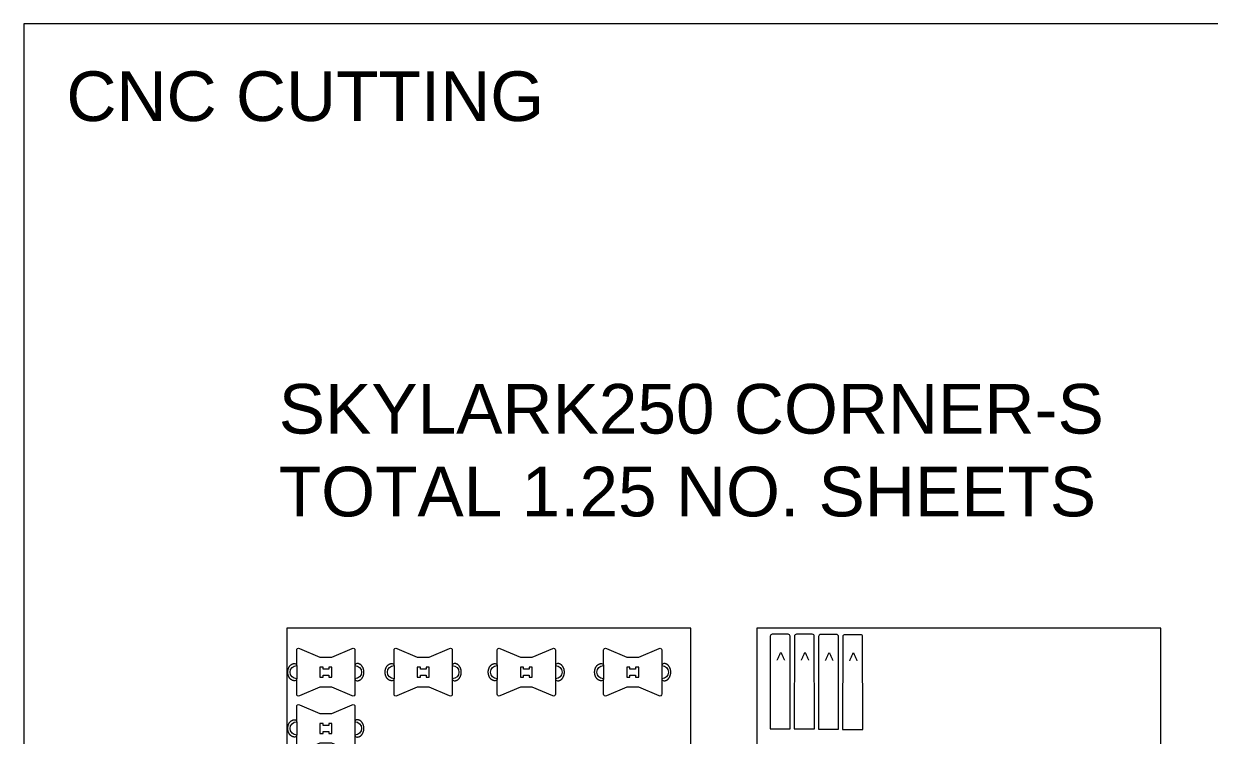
# Model space of a CAD drawing. Extents: x 0 to 12772, y 0 to 23683.
# Drawn here: x 0 to 3587, y 3438 to 5593 of the extents above; entities that cross this region are included whole.
import ezdxf

# ---------------------------------------------------------------- set-up
doc = ezdxf.new("R2010")
doc.units = 0
for name, color, linetype in [('0_SHEET_SPRUCEPLY_2440X122', 1, 'CONTINUOUS'), ('1_ANYTOOL_1MMDEEP_LABELS_S', 2, 'CONTINUOUS'), ('3_ANYTOOL_CUTTHROUGH_INSID', 4, 'CONTINUOUS'), ('4_ANYTOOL_CUTTHROUGH_OUTSI', 5, 'CONTINUOUS'), ('5_ANYTOOL_HALF_MILL_9MM_IN', 3, 'CONTINUOUS'), ('DONOTCUT', 7, 'CONTINUOUS')]:
    doc.layers.add(name, color=color, linetype=linetype)
doc.styles.add('ARIAL_REGULAR', font='')
doc.styles.add('MONOTXT_REGULAR', font='')
doc.styles.get('ARIAL_REGULAR').set_extended_font_data('Arial')
doc.styles.get('MONOTXT_REGULAR').set_extended_font_data('Monotxt')

msp = doc.modelspace()

# ---------------------------------------------------------------- linework, layer by layer
at = {"layer": '0_SHEET_SPRUCEPLY_2440X122'}
for points in [[(794.3, 1327.4), (2014.3, 1327.4), (2014.3, 3767.4), (794.3, 3767.4)], [(2214.3, 1327.4), (3434.3, 1327.4), (3434.3, 3767.4), (2214.3, 3767.4)]]:
    msp.add_lwpolyline(points, close=True, dxfattribs=at)
at = {"layer": '3_ANYTOOL_CUTTHROUGH_INSID'}
for points in [[(921, 3643.9), (903.9, 3643.9), (903.9, 3649.6), (894.4, 3649.6), (894.4, 3619.6), (903.9, 3619.6), (903.9, 3625.4), (921, 3625.4), (921, 3619.7), (930.4, 3619.7), (930.4, 3649.7), (921, 3649.7)], [(1214.9, 3643.9), (1197.9, 3643.9), (1197.9, 3649.6), (1188.4, 3649.6), (1188.4, 3619.6), (1197.9, 3619.6), (1197.9, 3625.4), (1214.9, 3625.4), (1214.9, 3619.7), (1224.4, 3619.7), (1224.4, 3649.7), (1214.9, 3649.7)], [(1526.4, 3643.9), (1509.4, 3643.9), (1509.4, 3649.6), (1499.9, 3649.6), (1499.9, 3619.6), (1509.4, 3619.6), (1509.4, 3625.4), (1526.4, 3625.4), (1526.4, 3619.7), (1535.9, 3619.7), (1535.9, 3649.7), (1526.4, 3649.7)], [(1847.8, 3643.9), (1830.7, 3643.9), (1830.7, 3649.6), (1821.2, 3649.6), (1821.2, 3619.6), (1830.7, 3619.6), (1830.7, 3625.4), (1847.8, 3625.4), (1847.8, 3619.7), (1857.2, 3619.7), (1857.2, 3649.7), (1847.8, 3649.7)], [(921, 3473.9), (903.9, 3473.9), (903.9, 3479.6), (894.4, 3479.6), (894.4, 3449.6), (903.9, 3449.6), (903.9, 3455.4), (921, 3455.4), (921, 3449.7), (930.4, 3449.7), (930.4, 3479.7), (921, 3479.7)]]:
    msp.add_lwpolyline(points, close=True, dxfattribs=at)
at = {"layer": '4_ANYTOOL_CUTTHROUGH_OUTSI'}
for points in [[(2314.7, 3743.1, 0.414214), (2308.7, 3749.1), (2260.7, 3749.1, 0.414214), (2254.7, 3743.1), (2254.2, 3463), (2315.2, 3463)], [(2387.7, 3743.1, 0.414214), (2381.7, 3749.1), (2333.7, 3749.1, 0.414214), (2327.7, 3743.1), (2327.2, 3463), (2388.2, 3463)], [(2460.7, 3742.4, 0.414214), (2454.7, 3748.4), (2406.7, 3748.4, 0.414214), (2400.7, 3742.4), (2400.2, 3462.3), (2461.2, 3462.3)], [(2533.7, 3741.8, 0.414214), (2527.7, 3747.8), (2479.7, 3747.8, 0.414214), (2473.7, 3741.8), (2473.2, 3461.7), (2534.2, 3461.7)], [(1000.4, 3568.4, -0.539734), (992.1, 3562.9), (930.4, 3589.6), (894.4, 3589.6), (832.8, 3562.9, -0.539734), (824.4, 3568.4), (824.4, 3614.6, -1), (824.4, 3654.6), (824.4, 3700.8, -0.539734), (832.8, 3706.3), (894.4, 3679.6), (930.4, 3679.6), (992.1, 3706.3, -0.539734), (1000.4, 3700.8), (1000.4, 3654.6, -1), (1000.4, 3614.6)], [(1294.4, 3568.4, -0.539734), (1286, 3562.9), (1224.4, 3589.6), (1188.4, 3589.6), (1126.8, 3562.9, -0.539734), (1118.4, 3568.4), (1118.4, 3614.6, -1), (1118.4, 3654.6), (1118.4, 3700.8, -0.539734), (1126.8, 3706.3), (1188.4, 3679.6), (1224.4, 3679.6), (1286, 3706.3, -0.539734), (1294.4, 3700.8), (1294.4, 3654.6, -1), (1294.4, 3614.6)], [(1605.9, 3568.4, -0.539734), (1597.5, 3562.9), (1535.9, 3589.6), (1499.9, 3589.6), (1438.3, 3562.9, -0.539734), (1429.9, 3568.4), (1429.9, 3614.6, -1), (1429.9, 3654.6), (1429.9, 3700.8, -0.539734), (1438.3, 3706.3), (1499.9, 3679.6), (1535.9, 3679.6), (1597.5, 3706.3, -0.539734), (1605.9, 3700.8), (1605.9, 3654.6, -1), (1605.9, 3614.6)], [(1927.2, 3568.4, -0.539734), (1918.9, 3562.9), (1857.2, 3589.6), (1821.2, 3589.6), (1759.6, 3562.9, -0.539734), (1751.2, 3568.4), (1751.2, 3614.6, -1), (1751.2, 3654.6), (1751.2, 3700.8, -0.539734), (1759.6, 3706.3), (1821.2, 3679.6), (1857.2, 3679.6), (1918.9, 3706.3, -0.539734), (1927.2, 3700.8), (1927.2, 3654.6, -1), (1927.2, 3614.6)], [(1000.4, 3398.4, -0.539734), (992.1, 3392.9), (930.4, 3419.6), (894.4, 3419.6), (832.8, 3392.9, -0.539734), (824.4, 3398.4), (824.4, 3444.6, -1), (824.4, 3484.6), (824.4, 3530.8, -0.539734), (832.8, 3536.3), (894.4, 3509.6), (930.4, 3509.6), (992.1, 3536.3, -0.539734), (1000.4, 3530.8), (1000.4, 3484.6, -1), (1000.4, 3444.6)]]:
    msp.add_lwpolyline(points, format="xyb", close=True, dxfattribs=at)
at = {"layer": '5_ANYTOOL_HALF_MILL_9MM_IN'}
for points in [[(817.5, 3608.6), (817, 3608.6), (816.6, 3608.6), (816.1, 3608.7), (815.7, 3608.7), (815.2, 3608.8), (814.7, 3608.8), (814.3, 3608.9), (813.8, 3609), (813.4, 3609.2), (812.9, 3609.3), (812.4, 3609.4), (812, 3609.6), (811.5, 3609.8), (811, 3610), (810.6, 3610.2), (810.1, 3610.4), (809.6, 3610.7), (809.2, 3610.9), (808.7, 3611.2), (808.3, 3611.5), (807.8, 3611.8), (807.4, 3612.1), (807, 3612.5), (806.5, 3612.8), (806.1, 3613.2), (805.7, 3613.6), (805.3, 3614), (804.9, 3614.4), (804.5, 3614.8), (804.1, 3615.3), (803.7, 3615.8), (803.3, 3616.2), (803, 3616.7), (802.6, 3617.2), (802.3, 3617.7), (801.9, 3618.2), (801.6, 3618.7), (801.3, 3619.3), (801, 3619.8), (800.7, 3620.4), (800.5, 3620.9), (800.2, 3621.5), (799.9, 3622.1), (799.7, 3622.7), (799.5, 3623.2), (799.3, 3623.8), (799.1, 3624.4), (798.9, 3625), (798.7, 3625.6), (798.5, 3626.2), (798.4, 3626.8), (798.2, 3627.5), (798.1, 3628.1), (798, 3628.7), (797.9, 3629.3), (797.8, 3629.9), (797.7, 3630.5), (797.7, 3631.1), (797.6, 3631.7), (797.6, 3632.3), (797.5, 3632.9), (797.5, 3633.4), (797.5, 3634.6), (797.5, 3635.8), (797.5, 3636.4), (797.6, 3636.9), (797.6, 3637.5), (797.7, 3638.1), (797.7, 3638.7), (797.8, 3639.3), (797.9, 3639.9), (798, 3640.5), (798.1, 3641.2), (798.2, 3641.8), (798.4, 3642.4), (798.5, 3643), (798.7, 3643.6), (798.9, 3644.2), (799.1, 3644.8), (799.3, 3645.4), (799.5, 3646), (799.7, 3646.5), (800, 3647.1), (800.2, 3647.7), (800.5, 3648.3), (800.7, 3648.8), (801, 3649.4), (801.3, 3649.9), (801.6, 3650.5), (802, 3651), (802.3, 3651.5), (802.6, 3652), (803, 3652.5), (803.3, 3653), (803.7, 3653.5), (804.1, 3653.9), (804.5, 3654.4), (804.9, 3654.8), (805.3, 3655.2), (805.7, 3655.6), (806.1, 3656), (806.5, 3656.4), (807, 3656.7), (807.4, 3657.1), (807.9, 3657.4), (808.3, 3657.7), (808.8, 3658), (809.2, 3658.3), (809.7, 3658.5), (810.1, 3658.8), (810.6, 3659), (811.1, 3659.2), (811.5, 3659.4), (812, 3659.6), (812.5, 3659.8), (812.9, 3659.9), (813.4, 3660.1), (813.9, 3660.2), (814.3, 3660.3), (814.8, 3660.4), (815.2, 3660.4), (815.7, 3660.5), (816.2, 3660.5), (816.6, 3660.6), (817.1, 3660.6), (817.5, 3660.6), (818.4, 3660.6, -0.413668), (824.4, 3654.6), (824.4, 3614.6, -0.41476), (818.4, 3608.6)], [(1007.4, 3608.6), (1007.9, 3608.6), (1008.3, 3608.6), (1008.8, 3608.7), (1009.2, 3608.7), (1009.7, 3608.8), (1010.1, 3608.8), (1010.6, 3608.9), (1011.1, 3609), (1011.5, 3609.2), (1012, 3609.3), (1012.5, 3609.4), (1012.9, 3609.6), (1013.4, 3609.8), (1013.9, 3610), (1014.3, 3610.2), (1014.8, 3610.4), (1015.2, 3610.7), (1015.7, 3610.9), (1016.2, 3611.2), (1016.6, 3611.5), (1017, 3611.8), (1017.5, 3612.1), (1017.9, 3612.5), (1018.4, 3612.8), (1018.8, 3613.2), (1019.2, 3613.6), (1019.6, 3614), (1020, 3614.4), (1020.4, 3614.8), (1020.8, 3615.3), (1021.2, 3615.8), (1021.6, 3616.2), (1021.9, 3616.7), (1022.3, 3617.2), (1022.6, 3617.7), (1022.9, 3618.2), (1023.3, 3618.7), (1023.6, 3619.3), (1023.9, 3619.8), (1024.1, 3620.4), (1024.4, 3620.9), (1024.7, 3621.5), (1024.9, 3622.1), (1025.2, 3622.7), (1025.4, 3623.2), (1025.6, 3623.8), (1025.8, 3624.4), (1026, 3625), (1026.2, 3625.6), (1026.3, 3626.2), (1026.5, 3626.8), (1026.6, 3627.5), (1026.8, 3628.1), (1026.9, 3628.7), (1027, 3629.3), (1027.1, 3629.9), (1027.1, 3630.5), (1027.2, 3631.1), (1027.3, 3631.7), (1027.3, 3632.3), (1027.4, 3632.9), (1027.4, 3633.4), (1027.4, 3634.6), (1027.4, 3635.8), (1027.4, 3636.4), (1027.3, 3636.9), (1027.3, 3637.5), (1027.2, 3638.1), (1027.1, 3638.7), (1027.1, 3639.3), (1027, 3639.9), (1026.9, 3640.5), (1026.8, 3641.2), (1026.6, 3641.8), (1026.5, 3642.4), (1026.3, 3643), (1026.2, 3643.6), (1026, 3644.2), (1025.8, 3644.8), (1025.6, 3645.4), (1025.4, 3646), (1025.2, 3646.5), (1024.9, 3647.1), (1024.7, 3647.7), (1024.4, 3648.3), (1024.1, 3648.8), (1023.9, 3649.4), (1023.6, 3649.9), (1023.2, 3650.5), (1022.9, 3651), (1022.6, 3651.5), (1022.2, 3652), (1021.9, 3652.5), (1021.5, 3653), (1021.2, 3653.5), (1020.8, 3653.9), (1020.4, 3654.4), (1020, 3654.8), (1019.6, 3655.2), (1019.2, 3655.6), (1018.8, 3656), (1018.3, 3656.4), (1017.9, 3656.7), (1017.5, 3657.1), (1017, 3657.4), (1016.6, 3657.7), (1016.1, 3658), (1015.7, 3658.3), (1015.2, 3658.5), (1014.7, 3658.8), (1014.3, 3659), (1013.8, 3659.2), (1013.4, 3659.4), (1012.9, 3659.6), (1012.4, 3659.8), (1012, 3659.9), (1011.5, 3660.1), (1011, 3660.2), (1010.6, 3660.3), (1010.1, 3660.4), (1009.6, 3660.4), (1009.2, 3660.5), (1008.7, 3660.5), (1008.3, 3660.6), (1007.8, 3660.6), (1007.4, 3660.6), (1006.4, 3660.6, 0.413668), (1000.4, 3654.6), (1000.4, 3614.6, 0.41476), (1006.4, 3608.6)], [(1111.4, 3608.6), (1111, 3608.6), (1110.5, 3608.6), (1110.1, 3608.7), (1109.6, 3608.7), (1109.2, 3608.8), (1108.7, 3608.8), (1108.2, 3608.9), (1107.8, 3609), (1107.3, 3609.2), (1106.8, 3609.3), (1106.4, 3609.4), (1105.9, 3609.6), (1105.4, 3609.8), (1105, 3610), (1104.5, 3610.2), (1104.1, 3610.4), (1103.6, 3610.7), (1103.1, 3610.9), (1102.7, 3611.2), (1102.2, 3611.5), (1101.8, 3611.8), (1101.3, 3612.1), (1100.9, 3612.5), (1100.5, 3612.8), (1100.1, 3613.2), (1099.6, 3613.6), (1099.2, 3614), (1098.8, 3614.4), (1098.4, 3614.8), (1098, 3615.3), (1097.7, 3615.8), (1097.3, 3616.2), (1096.9, 3616.7), (1096.6, 3617.2), (1096.2, 3617.7), (1095.9, 3618.2), (1095.6, 3618.7), (1095.3, 3619.3), (1095, 3619.8), (1094.7, 3620.4), (1094.4, 3620.9), (1094.2, 3621.5), (1093.9, 3622.1), (1093.7, 3622.7), (1093.4, 3623.2), (1093.2, 3623.8), (1093, 3624.4), (1092.8, 3625), (1092.7, 3625.6), (1092.5, 3626.2), (1092.3, 3626.8), (1092.2, 3627.5), (1092.1, 3628.1), (1092, 3628.7), (1091.9, 3629.3), (1091.8, 3629.9), (1091.7, 3630.5), (1091.6, 3631.1), (1091.6, 3631.7), (1091.5, 3632.3), (1091.5, 3632.9), (1091.5, 3633.4), (1091.4, 3634.6), (1091.5, 3635.8), (1091.5, 3636.4), (1091.5, 3636.9), (1091.6, 3637.5), (1091.6, 3638.1), (1091.7, 3638.7), (1091.8, 3639.3), (1091.9, 3639.9), (1092, 3640.5), (1092.1, 3641.2), (1092.2, 3641.8), (1092.3, 3642.4), (1092.5, 3643), (1092.7, 3643.6), (1092.8, 3644.2), (1093, 3644.8), (1093.2, 3645.4), (1093.4, 3646), (1093.7, 3646.5), (1093.9, 3647.1), (1094.2, 3647.7), (1094.4, 3648.3), (1094.7, 3648.8), (1095, 3649.4), (1095.3, 3649.9), (1095.6, 3650.5), (1095.9, 3651), (1096.2, 3651.5), (1096.6, 3652), (1096.9, 3652.5), (1097.3, 3653), (1097.7, 3653.5), (1098.1, 3653.9), (1098.4, 3654.4), (1098.8, 3654.8), (1099.2, 3655.2), (1099.7, 3655.6), (1100.1, 3656), (1100.5, 3656.4), (1100.9, 3656.7), (1101.4, 3657.1), (1101.8, 3657.4), (1102.3, 3657.7), (1102.7, 3658), (1103.2, 3658.3), (1103.6, 3658.5), (1104.1, 3658.8), (1104.6, 3659), (1105, 3659.2), (1105.5, 3659.4), (1105.9, 3659.6), (1106.4, 3659.8), (1106.9, 3659.9), (1107.3, 3660.1), (1107.8, 3660.2), (1108.3, 3660.3), (1108.7, 3660.4), (1109.2, 3660.4), (1109.7, 3660.5), (1110.1, 3660.5), (1110.6, 3660.6), (1111, 3660.6), (1111.5, 3660.6), (1112.4, 3660.6, -0.413668), (1118.4, 3654.6), (1118.4, 3614.6, -0.41476), (1112.4, 3608.6)], [(1301.4, 3608.6), (1301.8, 3608.6), (1302.3, 3608.6), (1302.7, 3608.7), (1303.2, 3608.7), (1303.6, 3608.8), (1304.1, 3608.8), (1304.6, 3608.9), (1305, 3609), (1305.5, 3609.2), (1305.9, 3609.3), (1306.4, 3609.4), (1306.9, 3609.6), (1307.3, 3609.8), (1307.8, 3610), (1308.3, 3610.2), (1308.7, 3610.4), (1309.2, 3610.7), (1309.7, 3610.9), (1310.1, 3611.2), (1310.6, 3611.5), (1311, 3611.8), (1311.4, 3612.1), (1311.9, 3612.5), (1312.3, 3612.8), (1312.7, 3613.2), (1313.2, 3613.6), (1313.6, 3614), (1314, 3614.4), (1314.4, 3614.8), (1314.8, 3615.3), (1315.1, 3615.8), (1315.5, 3616.2), (1315.9, 3616.7), (1316.2, 3617.2), (1316.6, 3617.7), (1316.9, 3618.2), (1317.2, 3618.7), (1317.5, 3619.3), (1317.8, 3619.8), (1318.1, 3620.4), (1318.4, 3620.9), (1318.6, 3621.5), (1318.9, 3622.1), (1319.1, 3622.7), (1319.4, 3623.2), (1319.6, 3623.8), (1319.8, 3624.4), (1320, 3625), (1320.1, 3625.6), (1320.3, 3626.2), (1320.4, 3626.8), (1320.6, 3627.5), (1320.7, 3628.1), (1320.8, 3628.7), (1320.9, 3629.3), (1321, 3629.9), (1321.1, 3630.5), (1321.2, 3631.1), (1321.2, 3631.7), (1321.3, 3632.3), (1321.3, 3632.9), (1321.3, 3633.4), (1321.4, 3634.6), (1321.3, 3635.8), (1321.3, 3636.4), (1321.3, 3636.9), (1321.2, 3637.5), (1321.2, 3638.1), (1321.1, 3638.7), (1321, 3639.3), (1320.9, 3639.9), (1320.8, 3640.5), (1320.7, 3641.2), (1320.6, 3641.8), (1320.4, 3642.4), (1320.3, 3643), (1320.1, 3643.6), (1320, 3644.2), (1319.8, 3644.8), (1319.6, 3645.4), (1319.3, 3646), (1319.1, 3646.5), (1318.9, 3647.1), (1318.6, 3647.7), (1318.4, 3648.3), (1318.1, 3648.8), (1317.8, 3649.4), (1317.5, 3649.9), (1317.2, 3650.5), (1316.9, 3651), (1316.5, 3651.5), (1316.2, 3652), (1315.9, 3652.5), (1315.5, 3653), (1315.1, 3653.5), (1314.7, 3653.9), (1314.4, 3654.4), (1314, 3654.8), (1313.5, 3655.2), (1313.1, 3655.6), (1312.7, 3656), (1312.3, 3656.4), (1311.9, 3656.7), (1311.4, 3657.1), (1311, 3657.4), (1310.5, 3657.7), (1310.1, 3658), (1309.6, 3658.3), (1309.2, 3658.5), (1308.7, 3658.8), (1308.2, 3659), (1307.8, 3659.2), (1307.3, 3659.4), (1306.8, 3659.6), (1306.4, 3659.8), (1305.9, 3659.9), (1305.4, 3660.1), (1305, 3660.2), (1304.5, 3660.3), (1304.1, 3660.4), (1303.6, 3660.4), (1303.1, 3660.5), (1302.7, 3660.5), (1302.2, 3660.6), (1301.8, 3660.6), (1301.3, 3660.6), (1300.4, 3660.6, 0.413668), (1294.4, 3654.6), (1294.4, 3614.6, 0.41476), (1300.4, 3608.6)], [(1422.9, 3608.6), (1422.5, 3608.6), (1422, 3608.6), (1421.6, 3608.7), (1421.1, 3608.7), (1420.7, 3608.8), (1420.2, 3608.8), (1419.8, 3608.9), (1419.3, 3609), (1418.8, 3609.2), (1418.4, 3609.3), (1417.9, 3609.4), (1417.4, 3609.6), (1417, 3609.8), (1416.5, 3610), (1416, 3610.2), (1415.6, 3610.4), (1415.1, 3610.7), (1414.7, 3610.9), (1414.2, 3611.2), (1413.8, 3611.5), (1413.3, 3611.8), (1412.9, 3612.1), (1412.4, 3612.5), (1412, 3612.8), (1411.6, 3613.2), (1411.2, 3613.6), (1410.7, 3614), (1410.3, 3614.4), (1409.9, 3614.8), (1409.6, 3615.3), (1409.2, 3615.8), (1408.8, 3616.2), (1408.4, 3616.7), (1408.1, 3617.2), (1407.8, 3617.7), (1407.4, 3618.2), (1407.1, 3618.7), (1406.8, 3619.3), (1406.5, 3619.8), (1406.2, 3620.4), (1405.9, 3620.9), (1405.7, 3621.5), (1405.4, 3622.1), (1405.2, 3622.7), (1405, 3623.2), (1404.7, 3623.8), (1404.5, 3624.4), (1404.4, 3625), (1404.2, 3625.6), (1404, 3626.2), (1403.9, 3626.8), (1403.7, 3627.5), (1403.6, 3628.1), (1403.5, 3628.7), (1403.4, 3629.3), (1403.3, 3629.9), (1403.2, 3630.5), (1403.1, 3631.1), (1403.1, 3631.7), (1403, 3632.3), (1403, 3632.9), (1403, 3633.4), (1403, 3634.6), (1403, 3635.8), (1403, 3636.4), (1403, 3636.9), (1403.1, 3637.5), (1403.1, 3638.1), (1403.2, 3638.7), (1403.3, 3639.3), (1403.4, 3639.9), (1403.5, 3640.5), (1403.6, 3641.2), (1403.7, 3641.8), (1403.9, 3642.4), (1404, 3643), (1404.2, 3643.6), (1404.4, 3644.2), (1404.6, 3644.8), (1404.8, 3645.4), (1405, 3646), (1405.2, 3646.5), (1405.4, 3647.1), (1405.7, 3647.7), (1405.9, 3648.3), (1406.2, 3648.8), (1406.5, 3649.4), (1406.8, 3649.9), (1407.1, 3650.5), (1407.4, 3651), (1407.8, 3651.5), (1408.1, 3652), (1408.5, 3652.5), (1408.8, 3653), (1409.2, 3653.5), (1409.6, 3653.9), (1410, 3654.4), (1410.4, 3654.8), (1410.8, 3655.2), (1411.2, 3655.6), (1411.6, 3656), (1412, 3656.4), (1412.5, 3656.7), (1412.9, 3657.1), (1413.3, 3657.4), (1413.8, 3657.7), (1414.2, 3658), (1414.7, 3658.3), (1415.1, 3658.5), (1415.6, 3658.8), (1416.1, 3659), (1416.5, 3659.2), (1417, 3659.4), (1417.5, 3659.6), (1417.9, 3659.8), (1418.4, 3659.9), (1418.9, 3660.1), (1419.3, 3660.2), (1419.8, 3660.3), (1420.3, 3660.4), (1420.7, 3660.4), (1421.2, 3660.5), (1421.6, 3660.5), (1422.1, 3660.6), (1422.5, 3660.6), (1423, 3660.6), (1423.9, 3660.6, -0.413668), (1429.9, 3654.6), (1429.9, 3614.6, -0.41476), (1423.9, 3608.6)], [(1612.9, 3608.6), (1613.4, 3608.6), (1613.8, 3608.6), (1614.2, 3608.7), (1614.7, 3608.7), (1615.2, 3608.8), (1615.6, 3608.8), (1616.1, 3608.9), (1616.5, 3609), (1617, 3609.2), (1617.5, 3609.3), (1617.9, 3609.4), (1618.4, 3609.6), (1618.9, 3609.8), (1619.3, 3610), (1619.8, 3610.2), (1620.3, 3610.4), (1620.7, 3610.7), (1621.2, 3610.9), (1621.6, 3611.2), (1622.1, 3611.5), (1622.5, 3611.8), (1623, 3612.1), (1623.4, 3612.5), (1623.8, 3612.8), (1624.3, 3613.2), (1624.7, 3613.6), (1625.1, 3614), (1625.5, 3614.4), (1625.9, 3614.8), (1626.3, 3615.3), (1626.7, 3615.8), (1627, 3616.2), (1627.4, 3616.7), (1627.7, 3617.2), (1628.1, 3617.7), (1628.4, 3618.2), (1628.7, 3618.7), (1629, 3619.3), (1629.3, 3619.8), (1629.6, 3620.4), (1629.9, 3620.9), (1630.2, 3621.5), (1630.4, 3622.1), (1630.6, 3622.7), (1630.9, 3623.2), (1631.1, 3623.8), (1631.3, 3624.4), (1631.5, 3625), (1631.7, 3625.6), (1631.8, 3626.2), (1632, 3626.8), (1632.1, 3627.5), (1632.2, 3628.1), (1632.4, 3628.7), (1632.5, 3629.3), (1632.5, 3629.9), (1632.6, 3630.5), (1632.7, 3631.1), (1632.8, 3631.7), (1632.8, 3632.3), (1632.8, 3632.9), (1632.9, 3633.4), (1632.9, 3634.6), (1632.9, 3635.8), (1632.8, 3636.4), (1632.8, 3636.9), (1632.8, 3637.5), (1632.7, 3638.1), (1632.6, 3638.7), (1632.5, 3639.3), (1632.5, 3639.9), (1632.4, 3640.5), (1632.2, 3641.2), (1632.1, 3641.8), (1632, 3642.4), (1631.8, 3643), (1631.7, 3643.6), (1631.5, 3644.2), (1631.3, 3644.8), (1631.1, 3645.4), (1630.9, 3646), (1630.6, 3646.5), (1630.4, 3647.1), (1630.2, 3647.7), (1629.9, 3648.3), (1629.6, 3648.8), (1629.3, 3649.4), (1629, 3649.9), (1628.7, 3650.5), (1628.4, 3651), (1628.1, 3651.5), (1627.7, 3652), (1627.4, 3652.5), (1627, 3653), (1626.6, 3653.5), (1626.3, 3653.9), (1625.9, 3654.4), (1625.5, 3654.8), (1625.1, 3655.2), (1624.7, 3655.6), (1624.2, 3656), (1623.8, 3656.4), (1623.4, 3656.7), (1622.9, 3657.1), (1622.5, 3657.4), (1622.1, 3657.7), (1621.6, 3658), (1621.1, 3658.3), (1620.7, 3658.5), (1620.2, 3658.8), (1619.8, 3659), (1619.3, 3659.2), (1618.8, 3659.4), (1618.4, 3659.6), (1617.9, 3659.8), (1617.4, 3659.9), (1617, 3660.1), (1616.5, 3660.2), (1616, 3660.3), (1615.6, 3660.4), (1615.1, 3660.4), (1614.7, 3660.5), (1614.2, 3660.5), (1613.7, 3660.6), (1613.3, 3660.6), (1612.9, 3660.6), (1611.9, 3660.6, 0.413668), (1605.9, 3654.6), (1605.9, 3614.6, 0.41476), (1611.9, 3608.6)], [(1744.3, 3608.6), (1743.8, 3608.6), (1743.4, 3608.6), (1742.9, 3608.7), (1742.5, 3608.7), (1742, 3608.8), (1741.5, 3608.8), (1741.1, 3608.9), (1740.6, 3609), (1740.2, 3609.2), (1739.7, 3609.3), (1739.2, 3609.4), (1738.8, 3609.6), (1738.3, 3609.8), (1737.8, 3610), (1737.4, 3610.2), (1736.9, 3610.4), (1736.4, 3610.7), (1736, 3610.9), (1735.5, 3611.2), (1735.1, 3611.5), (1734.6, 3611.8), (1734.2, 3612.1), (1733.8, 3612.5), (1733.3, 3612.8), (1732.9, 3613.2), (1732.5, 3613.6), (1732.1, 3614), (1731.7, 3614.4), (1731.3, 3614.8), (1730.9, 3615.3), (1730.5, 3615.8), (1730.1, 3616.2), (1729.8, 3616.7), (1729.4, 3617.2), (1729.1, 3617.7), (1728.8, 3618.2), (1728.4, 3618.7), (1728.1, 3619.3), (1727.8, 3619.8), (1727.5, 3620.4), (1727.3, 3620.9), (1727, 3621.5), (1726.8, 3622.1), (1726.5, 3622.7), (1726.3, 3623.2), (1726.1, 3623.8), (1725.9, 3624.4), (1725.7, 3625), (1725.5, 3625.6), (1725.3, 3626.2), (1725.2, 3626.8), (1725.1, 3627.5), (1724.9, 3628.1), (1724.8, 3628.7), (1724.7, 3629.3), (1724.6, 3629.9), (1724.5, 3630.5), (1724.5, 3631.1), (1724.4, 3631.7), (1724.4, 3632.3), (1724.3, 3632.9), (1724.3, 3633.4), (1724.3, 3634.6), (1724.3, 3635.8), (1724.3, 3636.4), (1724.4, 3636.9), (1724.4, 3637.5), (1724.5, 3638.1), (1724.5, 3638.7), (1724.6, 3639.3), (1724.7, 3639.9), (1724.8, 3640.5), (1724.9, 3641.2), (1725.1, 3641.8), (1725.2, 3642.4), (1725.3, 3643), (1725.5, 3643.6), (1725.7, 3644.2), (1725.9, 3644.8), (1726.1, 3645.4), (1726.3, 3646), (1726.5, 3646.5), (1726.8, 3647.1), (1727, 3647.7), (1727.3, 3648.3), (1727.5, 3648.8), (1727.8, 3649.4), (1728.1, 3649.9), (1728.4, 3650.5), (1728.8, 3651), (1729.1, 3651.5), (1729.4, 3652), (1729.8, 3652.5), (1730.1, 3653), (1730.5, 3653.5), (1730.9, 3653.9), (1731.3, 3654.4), (1731.7, 3654.8), (1732.1, 3655.2), (1732.5, 3655.6), (1732.9, 3656), (1733.4, 3656.4), (1733.8, 3656.7), (1734.2, 3657.1), (1734.7, 3657.4), (1735.1, 3657.7), (1735.6, 3658), (1736, 3658.3), (1736.5, 3658.5), (1736.9, 3658.8), (1737.4, 3659), (1737.9, 3659.2), (1738.3, 3659.4), (1738.8, 3659.6), (1739.3, 3659.8), (1739.7, 3659.9), (1740.2, 3660.1), (1740.7, 3660.2), (1741.1, 3660.3), (1741.6, 3660.4), (1742.1, 3660.4), (1742.5, 3660.5), (1743, 3660.5), (1743.4, 3660.6), (1743.9, 3660.6), (1744.3, 3660.6), (1745.2, 3660.6, -0.413668), (1751.2, 3654.6), (1751.2, 3614.6, -0.41476), (1745.2, 3608.6)], [(1934.2, 3608.6), (1934.7, 3608.6), (1935.1, 3608.6), (1935.6, 3608.7), (1936, 3608.7), (1936.5, 3608.8), (1936.9, 3608.8), (1937.4, 3608.9), (1937.9, 3609), (1938.3, 3609.2), (1938.8, 3609.3), (1939.3, 3609.4), (1939.7, 3609.6), (1940.2, 3609.8), (1940.7, 3610), (1941.1, 3610.2), (1941.6, 3610.4), (1942, 3610.7), (1942.5, 3610.9), (1943, 3611.2), (1943.4, 3611.5), (1943.9, 3611.8), (1944.3, 3612.1), (1944.7, 3612.5), (1945.2, 3612.8), (1945.6, 3613.2), (1946, 3613.6), (1946.4, 3614), (1946.8, 3614.4), (1947.2, 3614.8), (1947.6, 3615.3), (1948, 3615.8), (1948.4, 3616.2), (1948.7, 3616.7), (1949.1, 3617.2), (1949.4, 3617.7), (1949.7, 3618.2), (1950.1, 3618.7), (1950.4, 3619.3), (1950.7, 3619.8), (1951, 3620.4), (1951.2, 3620.9), (1951.5, 3621.5), (1951.7, 3622.1), (1952, 3622.7), (1952.2, 3623.2), (1952.4, 3623.8), (1952.6, 3624.4), (1952.8, 3625), (1953, 3625.6), (1953.1, 3626.2), (1953.3, 3626.8), (1953.4, 3627.5), (1953.6, 3628.1), (1953.7, 3628.7), (1953.8, 3629.3), (1953.9, 3629.9), (1954, 3630.5), (1954, 3631.1), (1954.1, 3631.7), (1954.1, 3632.3), (1954.2, 3632.9), (1954.2, 3633.4), (1954.2, 3634.6), (1954.2, 3635.8), (1954.2, 3636.4), (1954.1, 3636.9), (1954.1, 3637.5), (1954, 3638.1), (1954, 3638.7), (1953.9, 3639.3), (1953.8, 3639.9), (1953.7, 3640.5), (1953.6, 3641.2), (1953.4, 3641.8), (1953.3, 3642.4), (1953.1, 3643), (1953, 3643.6), (1952.8, 3644.2), (1952.6, 3644.8), (1952.4, 3645.4), (1952.2, 3646), (1952, 3646.5), (1951.7, 3647.1), (1951.5, 3647.7), (1951.2, 3648.3), (1950.9, 3648.8), (1950.7, 3649.4), (1950.4, 3649.9), (1950.1, 3650.5), (1949.7, 3651), (1949.4, 3651.5), (1949.1, 3652), (1948.7, 3652.5), (1948.3, 3653), (1948, 3653.5), (1947.6, 3653.9), (1947.2, 3654.4), (1946.8, 3654.8), (1946.4, 3655.2), (1946, 3655.6), (1945.6, 3656), (1945.1, 3656.4), (1944.7, 3656.7), (1944.3, 3657.1), (1943.8, 3657.4), (1943.4, 3657.7), (1942.9, 3658), (1942.5, 3658.3), (1942, 3658.5), (1941.6, 3658.8), (1941.1, 3659), (1940.6, 3659.2), (1940.2, 3659.4), (1939.7, 3659.6), (1939.2, 3659.8), (1938.8, 3659.9), (1938.3, 3660.1), (1937.8, 3660.2), (1937.4, 3660.3), (1936.9, 3660.4), (1936.4, 3660.4), (1936, 3660.5), (1935.5, 3660.5), (1935.1, 3660.6), (1934.6, 3660.6), (1934.2, 3660.6), (1933.2, 3660.6, 0.413668), (1927.2, 3654.6), (1927.2, 3614.6, 0.41476), (1933.2, 3608.6)], [(817.5, 3438.6), (817, 3438.6), (816.6, 3438.6), (816.1, 3438.7), (815.7, 3438.7), (815.2, 3438.8), (814.7, 3438.8), (814.3, 3438.9), (813.8, 3439), (813.4, 3439.2), (812.9, 3439.3), (812.4, 3439.4), (812, 3439.6), (811.5, 3439.8), (811, 3440), (810.6, 3440.2), (810.1, 3440.4), (809.6, 3440.7), (809.2, 3440.9), (808.7, 3441.2), (808.3, 3441.5), (807.8, 3441.8), (807.4, 3442.1), (807, 3442.5), (806.5, 3442.8), (806.1, 3443.2), (805.7, 3443.6), (805.3, 3444), (804.9, 3444.4), (804.5, 3444.8), (804.1, 3445.3), (803.7, 3445.8), (803.3, 3446.2), (803, 3446.7), (802.6, 3447.2), (802.3, 3447.7), (801.9, 3448.2), (801.6, 3448.7), (801.3, 3449.3), (801, 3449.8), (800.7, 3450.4), (800.5, 3450.9), (800.2, 3451.5), (799.9, 3452.1), (799.7, 3452.7), (799.5, 3453.2), (799.3, 3453.8), (799.1, 3454.4), (798.9, 3455), (798.7, 3455.6), (798.5, 3456.2), (798.4, 3456.8), (798.2, 3457.5), (798.1, 3458.1), (798, 3458.7), (797.9, 3459.3), (797.8, 3459.9), (797.7, 3460.5), (797.7, 3461.1), (797.6, 3461.7), (797.6, 3462.3), (797.5, 3462.9), (797.5, 3463.4), (797.5, 3464.6), (797.5, 3465.8), (797.5, 3466.4), (797.6, 3466.9), (797.6, 3467.5), (797.7, 3468.1), (797.7, 3468.7), (797.8, 3469.3), (797.9, 3469.9), (798, 3470.5), (798.1, 3471.2), (798.2, 3471.8), (798.4, 3472.4), (798.5, 3473), (798.7, 3473.6), (798.9, 3474.2), (799.1, 3474.8), (799.3, 3475.4), (799.5, 3476), (799.7, 3476.5), (800, 3477.1), (800.2, 3477.7), (800.5, 3478.3), (800.7, 3478.8), (801, 3479.4), (801.3, 3479.9), (801.6, 3480.5), (802, 3481), (802.3, 3481.5), (802.6, 3482), (803, 3482.5), (803.3, 3483), (803.7, 3483.5), (804.1, 3483.9), (804.5, 3484.4), (804.9, 3484.8), (805.3, 3485.2), (805.7, 3485.6), (806.1, 3486), (806.5, 3486.4), (807, 3486.7), (807.4, 3487.1), (807.9, 3487.4), (808.3, 3487.7), (808.8, 3488), (809.2, 3488.3), (809.7, 3488.5), (810.1, 3488.8), (810.6, 3489), (811.1, 3489.2), (811.5, 3489.4), (812, 3489.6), (812.5, 3489.8), (812.9, 3489.9), (813.4, 3490.1), (813.9, 3490.2), (814.3, 3490.3), (814.8, 3490.4), (815.2, 3490.4), (815.7, 3490.5), (816.2, 3490.5), (816.6, 3490.6), (817.1, 3490.6), (817.5, 3490.6), (818.4, 3490.6, -0.413668), (824.4, 3484.6), (824.4, 3444.6, -0.41476), (818.4, 3438.6)], [(1007.4, 3438.6), (1007.9, 3438.6), (1008.3, 3438.6), (1008.8, 3438.7), (1009.2, 3438.7), (1009.7, 3438.8), (1010.1, 3438.8), (1010.6, 3438.9), (1011.1, 3439), (1011.5, 3439.2), (1012, 3439.3), (1012.5, 3439.4), (1012.9, 3439.6), (1013.4, 3439.8), (1013.9, 3440), (1014.3, 3440.2), (1014.8, 3440.4), (1015.2, 3440.7), (1015.7, 3440.9), (1016.2, 3441.2), (1016.6, 3441.5), (1017, 3441.8), (1017.5, 3442.1), (1017.9, 3442.5), (1018.4, 3442.8), (1018.8, 3443.2), (1019.2, 3443.6), (1019.6, 3444), (1020, 3444.4), (1020.4, 3444.8), (1020.8, 3445.3), (1021.2, 3445.8), (1021.6, 3446.2), (1021.9, 3446.7), (1022.3, 3447.2), (1022.6, 3447.7), (1022.9, 3448.2), (1023.3, 3448.7), (1023.6, 3449.3), (1023.9, 3449.8), (1024.1, 3450.4), (1024.4, 3450.9), (1024.7, 3451.5), (1024.9, 3452.1), (1025.2, 3452.7), (1025.4, 3453.2), (1025.6, 3453.8), (1025.8, 3454.4), (1026, 3455), (1026.2, 3455.6), (1026.3, 3456.2), (1026.5, 3456.8), (1026.6, 3457.5), (1026.8, 3458.1), (1026.9, 3458.7), (1027, 3459.3), (1027.1, 3459.9), (1027.1, 3460.5), (1027.2, 3461.1), (1027.3, 3461.7), (1027.3, 3462.3), (1027.4, 3462.9), (1027.4, 3463.4), (1027.4, 3464.6), (1027.4, 3465.8), (1027.4, 3466.4), (1027.3, 3466.9), (1027.3, 3467.5), (1027.2, 3468.1), (1027.1, 3468.7), (1027.1, 3469.3), (1027, 3469.9), (1026.9, 3470.5), (1026.8, 3471.2), (1026.6, 3471.8), (1026.5, 3472.4), (1026.3, 3473), (1026.2, 3473.6), (1026, 3474.2), (1025.8, 3474.8), (1025.6, 3475.4), (1025.4, 3476), (1025.2, 3476.5), (1024.9, 3477.1), (1024.7, 3477.7), (1024.4, 3478.3), (1024.1, 3478.8), (1023.9, 3479.4), (1023.6, 3479.9), (1023.2, 3480.5), (1022.9, 3481), (1022.6, 3481.5), (1022.2, 3482), (1021.9, 3482.5), (1021.5, 3483), (1021.2, 3483.5), (1020.8, 3483.9), (1020.4, 3484.4), (1020, 3484.8), (1019.6, 3485.2), (1019.2, 3485.6), (1018.8, 3486), (1018.3, 3486.4), (1017.9, 3486.7), (1017.5, 3487.1), (1017, 3487.4), (1016.6, 3487.7), (1016.1, 3488), (1015.7, 3488.3), (1015.2, 3488.5), (1014.7, 3488.8), (1014.3, 3489), (1013.8, 3489.2), (1013.4, 3489.4), (1012.9, 3489.6), (1012.4, 3489.8), (1012, 3489.9), (1011.5, 3490.1), (1011, 3490.2), (1010.6, 3490.3), (1010.1, 3490.4), (1009.6, 3490.4), (1009.2, 3490.5), (1008.7, 3490.5), (1008.3, 3490.6), (1007.8, 3490.6), (1007.4, 3490.6), (1006.4, 3490.6, 0.413668), (1000.4, 3484.6), (1000.4, 3444.6, 0.41476), (1006.4, 3438.6)]]:
    msp.add_lwpolyline(points, format="xyb", close=True, dxfattribs=at)
at = {"layer": 'DONOTCUT'}
msp.add_lwpolyline([(0, 0), (7173.1, 0), (7173.1, 5593.4), (0, 5593.4)], close=True, dxfattribs=at)

# ---------------------------------------------------------------- texts
at = {"layer": '1_ANYTOOL_1MMDEEP_LABELS_S', "char_height": 35, "width": 117.676, "attachment_point": 1, "rotation": 270, "style": 'MONOTXT_REGULAR'}
for insert in [(2304.1, 3697.3, 0), (2377.1, 3697.3, 0), (2450.1, 3696.7, 0), (2523.1, 3696, 0)]:
    msp.add_mtext('<', dxfattribs=dict(at, insert=insert))
at = {"layer": 'DONOTCUT', "char_height": 150, "attachment_point": 1, "style": 'ARIAL_REGULAR'}
for s, insert, width in [('CNC CUTTING', (128.7, 5449.5, 0), 3150), ('{\\fArial;SKYLARK250 CORNER-S}\\P{\\fArial;TOTAL 1.25 NO. SHEETS}', (770.2, 4505.2, 0), 5243.478)]:
    msp.add_mtext(s, dxfattribs=dict(at, insert=insert, width=width))

doc.saveas('drawing.dxf')
